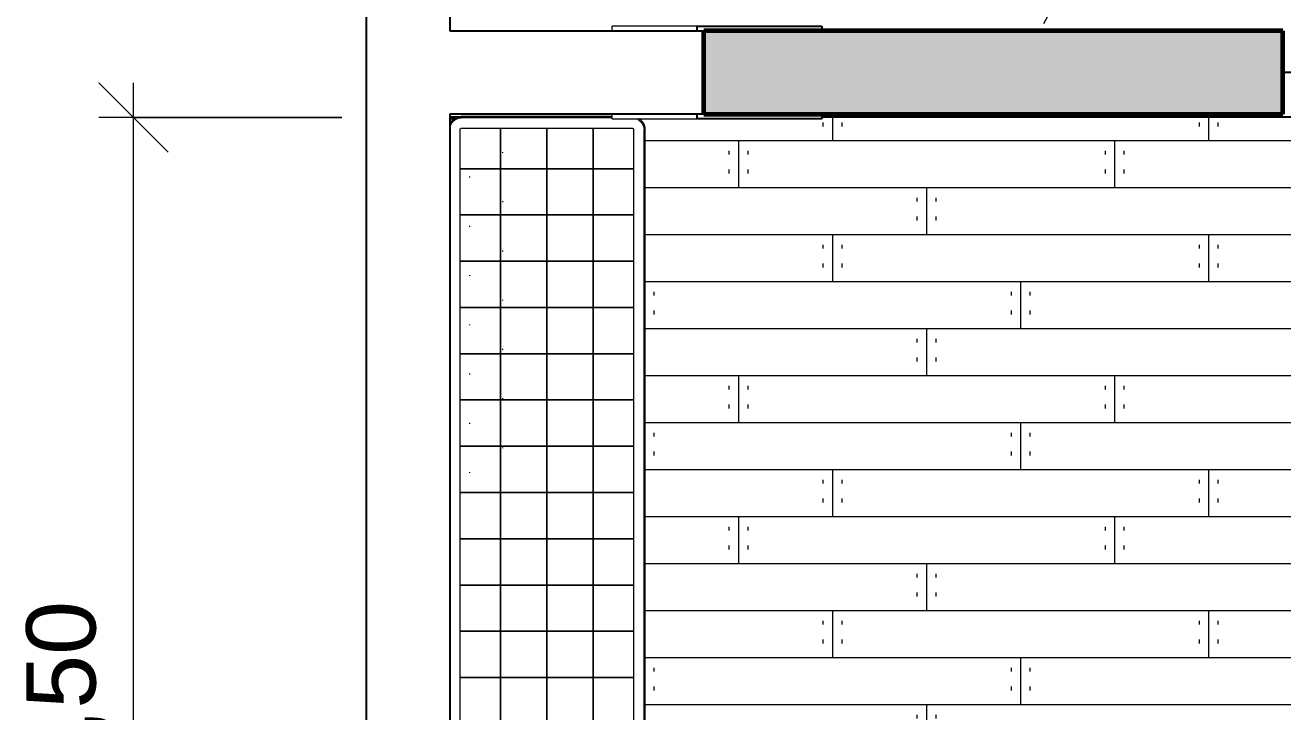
# Model space of a CAD drawing. Header units: millimetres. Extents: x -49742 to -28323, y -43447 to -3800.
# Drawn here: x -34625 to -31907, y -6772 to -5287 of the extents above; entities that cross this region are included whole.
import ezdxf

# ---------------------------------------------------------------- set-up
doc = ezdxf.new("R2010")
doc.units = ezdxf.units.MM
for name, color, linetype, lineweight in [('A-ANNO-DIMS', 211, 'Continuous', 9), ('A-ANNO-DIMS-75', 211, 'Continuous', 9), ('A-DOOR', 31, 'Continuous', 9), ('A-FLOR', 192, 'Continuous', 25), ('A-FLOR-PATT', 8, 'Continuous', 25), ('A-GENM', 13, 'Continuous', 9), ('A-WALL', 113, 'Continuous', 25), ('A-WALL-PATT', 111, 'Continuous', 25), ('I-FURN', 30, 'Continuous', 9)]:
    doc.layers.add(name, color=color, linetype=linetype, lineweight=lineweight)
doc.styles.add('@Arial Unicode MS', font='ARIALUNI.ttf', dxfattribs={"height": 150})
doc.dimstyles.new('CRT_-__Metros_-_Linha_de_chamada_3_5_mm_1', dxfattribs={"dimscale": 304.8, "dimtxt": 150.876728, "dimasz": 0.492126, "dimexe": 0.246063, "dimexo": 0.0625, "dimgap": 0.123031, "dimtad": 1, "dimlfac": 0.001, "dimrnd": 0.01, "dimzin": 0, "dimdsep": 46, "dimtxsty": '@Arial Unicode MS', "dimblk1": 'OBLIQUE', "dimblk2": 'OBLIQUE', "dimsah": 1, "dimcen": 0.09, "dimdle": 0.246063, "dimazin": 0, "dimtfac": 1, "dimtdec": 4, "dimtix": 1, "dimtmove": 0, "dimatfit": 3, "dimfxl": 1.476378, "dimfxlon": 1, "dimtvp": 1, "dimtolj": 1, "dimtzin": 0, "dimarcsym": 2})

# ---------------------------------------------------------------- blocks, each defined once
blk = doc.blocks.new('Porta inclinada - Porta inclinada Larissa-3958697-PONTOS ELÉTRICOS MEZANINO')
at = {"layer": 'A-DOOR'}
for p, q in [((-1715.3, 100), (-1899, 100)), ((-1899, 90), (-1899, 100)), ((-1899, -100), (-1899, -90)), ((-1899, -100), (-1715.3, -100))]:
    blk.add_line(p, q, dxfattribs=at)
at = {"layer": 'A-DOOR', "lineweight": 25}
for p, q in [((-1715.3, 100), (-1446.1, 100)), ((-1715.3, 90), (-1715.3, 100)), ((-1446.1, 100), (-1446.1, 90)), ((-1715.3, -100), (-1715.3, -90)), ((-1446.1, -100), (-1715.3, -100)), ((-1446.1, -90), (-1446.1, -100))]:
    blk.add_line(p, q, dxfattribs=at)
blk = doc.blocks.new('Cortina em Tecido com Cortineiro - Sobreposto-4580227-PONTOS ELÉTRICOS MEZANINO')
at = {"layer": 'A-GENM', "color": 55}
for p, q in [((-7017.1, -5509.8), (-7017.1, -5511.6)), ((-6950.1, -5563.5), (-6950.1, -5561.7)), ((-7021.6, -5614.9), (-7021.6, -5616.7)), ((-6950.1, -5669.9), (-6950.1, -5668.1)), ((-7021.6, -5721.3), (-7021.6, -5723.1)), ((-6950.1, -5776.4), (-6950.1, -5774.5)), ((-7021.6, -5827.8), (-7021.6, -5829.6)), ((-6950.1, -5882.8), (-6950.1, -5881)), ((-7021.6, -5934.2), (-7021.6, -5936)), ((-6950.1, -5989.2), (-6950.1, -5987.4)), ((-7021.6, -6040.6), (-7021.6, -6042.4)), ((-6950.1, -6095.7), (-6950.1, -6093.8)), ((-7021.6, -6147.1), (-7021.6, -6148.9)), ((-6950.1, -6202.1), (-6950.1, -6200.3)), ((-7021.6, -6253.5), (-7021.6, -6255.3)), ((-6954.3, -6307.3), (-6954.3, -6305.5))]:
    blk.add_line(p, q, dxfattribs=at)
blk = doc.blocks.new('banco mezanino - banco mezanino-4591392-PONTOS ELÉTRICOS MEZANINO')
at = {"layer": 'I-FURN', "color": 254}
for p, q in [((1010, 0), (1010, -15.4)), ((1010, 0), (1010, -15.4)), ((1010, -15.4), (1010, 0))]:
    blk.add_line(p, q, dxfattribs=at)
blk = doc.blocks.new('Blks_Mob_Almofada Futon - Azul 270cm-3815686-PONTOS ELÉTRICOS MEZANINO')
at = {"layer": 'A-GENM', "color": 254}
for p, q in [((-555.7, 187.5), (984.2, 187.5)), ((987.5, 184.2), (987.5, -184.2)), ((1010, -141), (1010, 184.2)), ((1012.5, -141), (1012.5, 184.2)), ((1012.5, -141), (1012.5, 184.2)), ((-300, 100), (-200, 100)), ((-200, 100), (-300, 100)), ((-200, 100), (-100, 100)), ((-100, 100), (-200, 100)), ((-100, 100), (0, 100)), ((0, 100), (-100, 100)), ((0, 100), (100, 100)), ((100, 100), (0, 100)), ((100, 100), (200, 100)), ((200, 100), (100, 100)), ((200, 100), (300, 100)), ((300, 100), (200, 100)), ((300, 100), (400, 100)), ((400, 100), (300, 100)), ((400, 100), (500, 100)), ((500, 100), (400, 100)), ((500, 100), (600, 100)), ((600, 100), (500, 100)), ((600, 100), (700, 100)), ((700, 100), (600, 100)), ((700, 100), (800, 100)), ((800, 100), (700, 100)), ((800, 100), (900, 100)), ((900, 100), (800, 100)), ((900, 100), (988, 100)), ((988, 100), (900, 100)), ((600, 0), (700, 0)), ((700, 0), (600, 0)), ((700, 0), (800, 0)), ((800, 0), (700, 0)), ((-300, 0), (-200, 0)), ((-200, 0), (-300, 0)), ((-200, 0), (-100, 0)), ((-100, 0), (-200, 0)), ((-100, 0), (0, 0)), ((0, 0), (-100, 0)), ((0, 0), (100, 0)), ((100, 0), (0, 0)), ((100, 0), (200, 0)), ((200, 0), (100, 0)), ((200, 0), (300, 0)), ((300, 0), (200, 0)), ((300, 0), (400, 0)), ((400, 0), (300, 0)), ((400, 0), (500, 0)), ((500, 0), (400, 0)), ((500, 0), (600, 0)), ((600, 0), (500, 0)), ((800, 0), (900, 0)), ((900, 0), (800, 0)), ((900, 0), (988, 0)), ((988, 0), (900, 0)), ((-200, -100), (-300, -100)), ((-300, -100), (-200, -100)), ((-100, -100), (-200, -100)), ((-200, -100), (-100, -100)), ((0, -100), (-100, -100)), ((-100, -100), (0, -100)), ((100, -100), (0, -100)), ((0, -100), (100, -100)), ((200, -100), (100, -100)), ((100, -100), (200, -100)), ((300, -100), (200, -100)), ((200, -100), (300, -100)), ((400, -100), (300, -100)), ((300, -100), (400, -100)), ((500, -100), (400, -100)), ((400, -100), (500, -100)), ((600, -100), (500, -100)), ((500, -100), (600, -100)), ((700, -100), (600, -100)), ((600, -100), (700, -100)), ((800, -100), (700, -100)), ((700, -100), (800, -100)), ((900, -100), (800, -100)), ((800, -100), (900, -100)), ((988, -100), (900, -100)), ((900, -100), (988, -100)), ((984.2, -187.5), (-984.2, -187.5)), ((-984.2, -210), (984.2, -210)), ((-984.2, -212.5), (984.2, -212.5)), ((-984.2, -212.5), (984.2, -212.5))]:
    blk.add_line(p, q, dxfattribs=at)
at = {"layer": 'A-GENM', "color": 254, "flags": 128}
for points in [[(984.2, 210), (990.6, 209.2), (996.6, 206.8), (1001.9, 203), (1006, 198), (1008.7, 192.2), (1009.7, 188.2), (1010, 184.2)], [(1012.5, 184.2), (1012.5, 185.3), (1012.4, 186.5), (1012.3, 187.6), (1012.1, 188.7), (1011.9, 189.8), (1011.7, 190.9), (1011.4, 192), (1011.1, 193.1), (1010.7, 194.2), (1010.3, 195.2), (1009.8, 196.3), (1009.3, 197.3), (1008.8, 198.3), (1008.2, 199.2), (1007.6, 200.2), (1006.9, 201.1), (1006.2, 202), (1005.5, 202.9), (1004.7, 203.7), (1003.9, 204.5), (1003.1, 205.3), (1002.2, 206), (1001.3, 206.7), (1000.4, 207.4), (999.5, 208), (998.5, 208.6), (997.5, 209.2), (996.5, 209.7)], [(1012.5, 184.2), (1012.5, 185.3), (1012.4, 186.5), (1012.3, 187.6), (1012.1, 188.7), (1011.9, 189.8), (1011.7, 190.9), (1011.4, 192), (1011.1, 193.1), (1010.7, 194.2), (1010.3, 195.2), (1009.8, 196.3), (1009.3, 197.3), (1008.8, 198.3), (1008.2, 199.2), (1007.6, 200.2), (1006.9, 201.1), (1006.2, 202), (1005.5, 202.9), (1004.7, 203.7), (1003.9, 204.5), (1003.1, 205.3), (1002.2, 206), (1001.3, 206.7), (1000.4, 207.4), (999.5, 208), (998.5, 208.6), (997.5, 209.2), (996.5, 209.7)], [(984.2, 187.5), (984.3, 187.5), (984.5, 187.5), (984.6, 187.5), (984.7, 187.5), (984.9, 187.4), (985, 187.4), (985.1, 187.4), (985.2, 187.3), (985.4, 187.3), (985.5, 187.2), (985.6, 187.2), (985.7, 187.1), (985.8, 187.1), (986, 187), (986.1, 186.9), (986.2, 186.8), (986.3, 186.8), (986.4, 186.7), (986.5, 186.6), (986.6, 186.5), (986.7, 186.4), (986.7, 186.3), (986.8, 186.2), (986.9, 186.1), (987, 186), (987, 185.9), (987.1, 185.8), (987.2, 185.6), (987.2, 185.5), (987.3, 185.4), (987.3, 185.3), (987.4, 185.1), (987.4, 185), (987.4, 184.9), (987.5, 184.8), (987.5, 184.6), (987.5, 184.5), (987.5, 184.4), (987.5, 184.2), (987.5, 184.2)], [(987.5, -184.2), (987.5, -184.3), (987.5, -184.5), (987.5, -184.6), (987.5, -184.7), (987.4, -184.9), (987.4, -185), (987.4, -185.1), (987.3, -185.2), (987.3, -185.4), (987.2, -185.5), (987.2, -185.6), (987.1, -185.7), (987.1, -185.8), (987, -186), (986.9, -186.1), (986.8, -186.2), (986.8, -186.3), (986.7, -186.4), (986.6, -186.5), (986.5, -186.6), (986.4, -186.7), (986.3, -186.7), (986.2, -186.8), (986.1, -186.9), (986, -187), (985.9, -187), (985.8, -187.1), (985.6, -187.2), (985.5, -187.2), (985.4, -187.3), (985.3, -187.3), (985.1, -187.4), (985, -187.4), (984.9, -187.4), (984.8, -187.5), (984.6, -187.5), (984.5, -187.5), (984.4, -187.5), (984.2, -187.5), (984.2, -187.5)], [(1008, -193.6), (1006.8, -196.6), (1003, -201.9), (998, -206), (992.2, -208.7), (988.2, -209.7), (984.2, -210)], [(984.2, -212.5), (985.3, -212.5), (986.5, -212.4), (987.6, -212.3), (988.7, -212.1), (989.8, -211.9), (990.9, -211.7), (992, -211.4), (993.1, -211.1), (994.2, -210.7), (995.2, -210.3), (996.3, -209.8), (997.3, -209.3), (998.3, -208.8), (999.2, -208.2), (1000.2, -207.6), (1001.1, -206.9), (1002, -206.2), (1002.9, -205.5), (1003.7, -204.7), (1004.5, -203.9), (1005.3, -203.1), (1006, -202.2), (1006.7, -201.3), (1007.4, -200.4), (1008, -199.5)], [(984.2, -212.5), (985.3, -212.5), (986.5, -212.4), (987.6, -212.3), (988.7, -212.1), (989.8, -211.9), (990.9, -211.7), (992, -211.4), (993.1, -211.1), (994.2, -210.7), (995.2, -210.3), (996.3, -209.8), (997.3, -209.3), (998.3, -208.8), (999.2, -208.2), (1000.2, -207.6), (1001.1, -206.9), (1002, -206.2), (1002.9, -205.5), (1003.7, -204.7), (1004.5, -203.9), (1005.3, -203.1), (1006, -202.2), (1006.7, -201.3), (1007.4, -200.4), (1008, -199.5)]]:
    blk.add_lwpolyline(points, dxfattribs=at)
at = {"layer": 'A-GENM', "color": 254}
for points, knots in [([(-200, 187.9), (-200, 185.4), (-200, 176.3), (-200, 156.8), (-200, 134.7), (-200, 114.6), (-200, 104.9), (-200, 100)], [0.124041, 0.124041, 0.124041, 0.124041, 0.2, 0.4, 0.7, 0.85, 1, 1, 1, 1]), ([(-200, 100), (-200, 106.5), (-200, 119.6), (-200, 143.2), (-200, 165.3), (-200, 181.2), (-200, 187), (-200, 187.9)], [0, 0, 0, 0, 0.2, 0.4, 0.7, 0.85, 0.875959, 0.875959, 0.875959, 0.875959]), ([(-100, 187.9), (-100, 185.4), (-100, 176.3), (-100, 156.8), (-100, 134.7), (-100, 114.6), (-100, 104.9), (-100, 100)], [0.124041, 0.124041, 0.124041, 0.124041, 0.2, 0.4, 0.7, 0.85, 1, 1, 1, 1]), ([(-100, 100), (-100, 106.5), (-100, 119.6), (-100, 143.2), (-100, 165.3), (-100, 181.2), (-100, 187), (-100, 187.9)], [0, 0, 0, 0, 0.2, 0.4, 0.7, 0.85, 0.875959, 0.875959, 0.875959, 0.875959]), ([(0, 187.9), (0, 185.4), (0, 176.3), (0, 156.8), (0, 134.7), (0, 114.6), (0, 104.9), (0, 100)], [0.124041, 0.124041, 0.124041, 0.124041, 0.2, 0.4, 0.7, 0.85, 1, 1, 1, 1]), ([(0, 100), (0, 106.5), (0, 119.6), (0, 143.2), (0, 165.3), (0, 181.2), (0, 187), (0, 187.9)], [0, 0, 0, 0, 0.2, 0.4, 0.7, 0.85, 0.875959, 0.875959, 0.875959, 0.875959]), ([(100, 187.9), (100, 185.4), (100, 176.3), (100, 156.8), (100, 134.7), (100, 114.6), (100, 104.9), (100, 100)], [0.124041, 0.124041, 0.124041, 0.124041, 0.2, 0.4, 0.7, 0.85, 1, 1, 1, 1]), ([(100, 100), (100, 106.5), (100, 119.6), (100, 143.2), (100, 165.3), (100, 181.2), (100, 187), (100, 187.9)], [0, 0, 0, 0, 0.2, 0.4, 0.7, 0.85, 0.875959, 0.875959, 0.875959, 0.875959]), ([(200, 187.9), (200, 185.4), (200, 176.3), (200, 156.8), (200, 134.7), (200, 114.6), (200, 104.9), (200, 100)], [0.124041, 0.124041, 0.124041, 0.124041, 0.2, 0.4, 0.7, 0.85, 1, 1, 1, 1]), ([(200, 100), (200, 106.5), (200, 119.6), (200, 143.2), (200, 165.3), (200, 181.2), (200, 187), (200, 187.9)], [0, 0, 0, 0, 0.2, 0.4, 0.7, 0.85, 0.875959, 0.875959, 0.875959, 0.875959]), ([(300, 187.9), (300, 185.4), (300, 176.3), (300, 156.8), (300, 134.7), (300, 114.6), (300, 104.9), (300, 100)], [0.124041, 0.124041, 0.124041, 0.124041, 0.2, 0.4, 0.7, 0.85, 1, 1, 1, 1]), ([(300, 100), (300, 106.5), (300, 119.6), (300, 143.2), (300, 165.3), (300, 181.2), (300, 187), (300, 187.9)], [0, 0, 0, 0, 0.2, 0.4, 0.7, 0.85, 0.875959, 0.875959, 0.875959, 0.875959]), ([(400, 187.9), (400, 185.4), (400, 176.3), (400, 156.8), (400, 134.7), (400, 114.6), (400, 104.9), (400, 100)], [0.124041, 0.124041, 0.124041, 0.124041, 0.2, 0.4, 0.7, 0.85, 1, 1, 1, 1]), ([(400, 100), (400, 106.5), (400, 119.6), (400, 143.2), (400, 165.3), (400, 181.2), (400, 187), (400, 187.9)], [0, 0, 0, 0, 0.2, 0.4, 0.7, 0.85, 0.875959, 0.875959, 0.875959, 0.875959]), ([(500, 187.9), (500, 185.4), (500, 176.3), (500, 156.8), (500, 134.7), (500, 114.6), (500, 104.9), (500, 100)], [0.124041, 0.124041, 0.124041, 0.124041, 0.2, 0.4, 0.7, 0.85, 1, 1, 1, 1]), ([(500, 100), (500, 106.5), (500, 119.6), (500, 143.2), (500, 165.3), (500, 181.2), (500, 187), (500, 187.9)], [0, 0, 0, 0, 0.2, 0.4, 0.7, 0.85, 0.875959, 0.875959, 0.875959, 0.875959]), ([(600, 187.9), (600, 185.4), (600, 176.3), (600, 156.8), (600, 134.7), (600, 114.6), (600, 104.9), (600, 100)], [0.124041, 0.124041, 0.124041, 0.124041, 0.2, 0.4, 0.7, 0.85, 1, 1, 1, 1]), ([(600, 100), (600, 106.5), (600, 119.6), (600, 143.2), (600, 165.3), (600, 181.2), (600, 187), (600, 187.9)], [0, 0, 0, 0, 0.2, 0.4, 0.7, 0.85, 0.875959, 0.875959, 0.875959, 0.875959]), ([(700, 188), (700, 185.5), (700, 176.3), (700, 156.8), (700, 134.7), (700, 114.6), (700, 104.9), (700, 100)], [0.1224302, 0.1224302, 0.1224302, 0.1224302, 0.2, 0.4, 0.7, 0.85, 1, 1, 1, 1]), ([(700, 100), (700, 106.5), (700, 119.6), (700, 143.2), (700, 165.3), (700, 181.3), (700, 187.1), (700, 188)], [0, 0, 0, 0, 0.2, 0.4, 0.7, 0.85, 0.8775698, 0.8775698, 0.8775698, 0.8775698]), ([(800, 188), (800, 185.4), (800, 176.3), (800, 156.8), (800, 134.7), (800, 114.6), (800, 104.9), (800, 100)], [0.122997, 0.122997, 0.122997, 0.122997, 0.2, 0.4, 0.7, 0.85, 1, 1, 1, 1]), ([(800, 100), (800, 106.5), (800, 119.6), (800, 143.2), (800, 165.3), (800, 181.3), (800, 187.1), (800, 188)], [0, 0, 0, 0, 0.2, 0.4, 0.7, 0.85, 0.877003, 0.877003, 0.877003, 0.877003]), ([(900, 187.9), (900, 185.4), (900, 176.3), (900, 156.8), (900, 134.7), (900, 114.6), (900, 104.9), (900, 100)], [0.1235638, 0.1235638, 0.1235638, 0.1235638, 0.2, 0.4, 0.7, 0.85, 1, 1, 1, 1]), ([(900, 100), (900, 106.5), (900, 119.6), (900, 143.2), (900, 165.3), (900, 181.2), (900, 187), (900, 187.9)], [0, 0, 0, 0, 0.2, 0.4, 0.7, 0.85, 0.8764362, 0.8764362, 0.8764362, 0.8764362]), ([(-200, 100), (-200, 93.5), (-200, 80.4), (-200, 56.8), (-200, 34.7), (-200, 14.6), (-200, 4.9), (-200, 0)], [0, 0, 0, 0, 0.2, 0.4, 0.7, 0.85, 1, 1, 1, 1]), ([(-200, 0), (-200, 6.5), (-200, 19.6), (-200, 43.2), (-200, 65.3), (-200, 85.4), (-200, 95.1), (-200, 100)], [0, 0, 0, 0, 0.2, 0.4, 0.7, 0.85, 1, 1, 1, 1]), ([(-100, 100), (-100, 93.5), (-100, 80.4), (-100, 56.8), (-100, 34.7), (-100, 14.6), (-100, 4.9), (-100, 0)], [0, 0, 0, 0, 0.2, 0.4, 0.7, 0.85, 1, 1, 1, 1]), ([(-100, 0), (-100, 6.5), (-100, 19.6), (-100, 43.2), (-100, 65.3), (-100, 85.4), (-100, 95.1), (-100, 100)], [0, 0, 0, 0, 0.2, 0.4, 0.7, 0.85, 1, 1, 1, 1]), ([(0, 100), (0, 93.5), (0, 80.4), (0, 56.8), (0, 34.7), (0, 14.6), (0, 4.9), (0, 0)], [0, 0, 0, 0, 0.2, 0.4, 0.7, 0.85, 1, 1, 1, 1]), ([(0, 0), (0, 6.5), (0, 19.6), (0, 43.2), (0, 65.3), (0, 85.4), (0, 95.1), (0, 100)], [0, 0, 0, 0, 0.2, 0.4, 0.7, 0.85, 1, 1, 1, 1]), ([(100, 100), (100, 93.5), (100, 80.4), (100, 56.8), (100, 34.7), (100, 14.6), (100, 4.9), (100, 0)], [0, 0, 0, 0, 0.2, 0.4, 0.7, 0.85, 1, 1, 1, 1]), ([(100, 0), (100, 6.5), (100, 19.6), (100, 43.2), (100, 65.3), (100, 85.4), (100, 95.1), (100, 100)], [0, 0, 0, 0, 0.2, 0.4, 0.7, 0.85, 1, 1, 1, 1]), ([(200, 100), (200, 93.5), (200, 80.4), (200, 56.8), (200, 34.7), (200, 14.6), (200, 4.9), (200, 0)], [0, 0, 0, 0, 0.2, 0.4, 0.7, 0.85, 1, 1, 1, 1]), ([(200, 0), (200, 6.5), (200, 19.6), (200, 43.2), (200, 65.3), (200, 85.4), (200, 95.1), (200, 100)], [0, 0, 0, 0, 0.2, 0.4, 0.7, 0.85, 1, 1, 1, 1]), ([(300, 100), (300, 93.5), (300, 80.4), (300, 56.8), (300, 34.7), (300, 14.6), (300, 4.9), (300, 0)], [0, 0, 0, 0, 0.2, 0.4, 0.7, 0.85, 1, 1, 1, 1]), ([(300, 0), (300, 6.5), (300, 19.6), (300, 43.2), (300, 65.3), (300, 85.4), (300, 95.1), (300, 100)], [0, 0, 0, 0, 0.2, 0.4, 0.7, 0.85, 1, 1, 1, 1]), ([(400, 100), (400, 93.5), (400, 80.4), (400, 56.8), (400, 34.7), (400, 14.6), (400, 4.9), (400, 0)], [0, 0, 0, 0, 0.2, 0.4, 0.7, 0.85, 1, 1, 1, 1]), ([(400, 0), (400, 6.5), (400, 19.6), (400, 43.2), (400, 65.3), (400, 85.4), (400, 95.1), (400, 100)], [0, 0, 0, 0, 0.2, 0.4, 0.7, 0.85, 1, 1, 1, 1]), ([(500, 100), (500, 93.5), (500, 80.4), (500, 56.8), (500, 34.7), (500, 14.6), (500, 4.9), (500, 0)], [0, 0, 0, 0, 0.2, 0.4, 0.7, 0.85, 1, 1, 1, 1]), ([(500, 0), (500, 6.5), (500, 19.6), (500, 43.2), (500, 65.3), (500, 85.4), (500, 95.1), (500, 100)], [0, 0, 0, 0, 0.2, 0.4, 0.7, 0.85, 1, 1, 1, 1]), ([(600, 100), (600, 93.5), (600, 80.4), (600, 56.8), (600, 34.7), (600, 14.6), (600, 4.9), (600, 0)], [0, 0, 0, 0, 0.2, 0.4, 0.7, 0.85, 1, 1, 1, 1]), ([(600, 0), (600, 6.5), (600, 19.6), (600, 43.2), (600, 65.3), (600, 85.4), (600, 95.1), (600, 100)], [0, 0, 0, 0, 0.2, 0.4, 0.7, 0.85, 1, 1, 1, 1]), ([(700, 100), (700, 93.5), (700, 80.4), (700, 56.8), (700, 34.7), (700, 14.6), (700, 4.9), (700, 0)], [0, 0, 0, 0, 0.2, 0.4, 0.7, 0.85, 1, 1, 1, 1]), ([(700, 0), (700, 6.5), (700, 19.6), (700, 43.2), (700, 65.3), (700, 85.4), (700, 95.1), (700, 100)], [0, 0, 0, 0, 0.2, 0.4, 0.7, 0.85, 1, 1, 1, 1]), ([(800, 100), (800, 93.5), (800, 80.4), (800, 56.8), (800, 34.7), (800, 14.6), (800, 4.9), (800, 0)], [0, 0, 0, 0, 0.2, 0.4, 0.7, 0.85, 1, 1, 1, 1]), ([(800, 0), (800, 6.5), (800, 19.6), (800, 43.2), (800, 65.3), (800, 85.4), (800, 95.1), (800, 100)], [0, 0, 0, 0, 0.2, 0.4, 0.7, 0.85, 1, 1, 1, 1]), ([(900, 100), (900, 93.5), (900, 80.4), (900, 56.8), (900, 34.7), (900, 14.6), (900, 4.9), (900, 0)], [0, 0, 0, 0, 0.2, 0.4, 0.7, 0.85, 1, 1, 1, 1]), ([(900, 0), (900, 6.5), (900, 19.6), (900, 43.2), (900, 65.3), (900, 85.4), (900, 95.1), (900, 100)], [0, 0, 0, 0, 0.2, 0.4, 0.7, 0.85, 1, 1, 1, 1]), ([(600, -100), (600, -93.5), (600, -80.4), (600, -56.8), (600, -34.7), (600, -14.6), (600, -4.9), (600, 0)], [0, 0, 0, 0, 0.2, 0.4, 0.7, 0.85, 1, 1, 1, 1]), ([(700, 0), (700, -6.5), (700, -19.6), (700, -43.2), (700, -65.3), (700, -85.4), (700, -95.1), (700, -100)], [0, 0, 0, 0, 0.2, 0.4, 0.7, 0.85, 1, 1, 1, 1]), ([(700, -100), (700, -93.5), (700, -80.4), (700, -56.8), (700, -34.7), (700, -14.6), (700, -4.9), (700, 0)], [0, 0, 0, 0, 0.2, 0.4, 0.7, 0.85, 1, 1, 1, 1]), ([(800, 0), (800, -6.5), (800, -19.6), (800, -43.2), (800, -65.3), (800, -85.4), (800, -95.1), (800, -100)], [0, 0, 0, 0, 0.2, 0.4, 0.7, 0.85, 1, 1, 1, 1]), ([(-200, 0), (-200, -6.5), (-200, -19.6), (-200, -43.2), (-200, -65.3), (-200, -85.4), (-200, -95.1), (-200, -100)], [0, 0, 0, 0, 0.2, 0.4, 0.7, 0.85, 1, 1, 1, 1]), ([(-200, -100), (-200, -93.5), (-200, -80.4), (-200, -56.8), (-200, -34.7), (-200, -14.6), (-200, -4.9), (-200, 0)], [0, 0, 0, 0, 0.2, 0.4, 0.7, 0.85, 1, 1, 1, 1]), ([(-100, 0), (-100, -6.5), (-100, -19.6), (-100, -43.2), (-100, -65.3), (-100, -85.4), (-100, -95.1), (-100, -100)], [0, 0, 0, 0, 0.2, 0.4, 0.7, 0.85, 1, 1, 1, 1]), ([(-100, -100), (-100, -93.5), (-100, -80.4), (-100, -56.8), (-100, -34.7), (-100, -14.6), (-100, -4.9), (-100, 0)], [0, 0, 0, 0, 0.2, 0.4, 0.7, 0.85, 1, 1, 1, 1]), ([(0, 0), (0, -6.5), (0, -19.6), (0, -43.2), (0, -65.3), (0, -85.4), (0, -95.1), (0, -100)], [0, 0, 0, 0, 0.2, 0.4, 0.7, 0.85, 1, 1, 1, 1]), ([(0, -100), (0, -93.5), (0, -80.4), (0, -56.8), (0, -34.7), (0, -14.6), (0, -4.9), (0, 0)], [0, 0, 0, 0, 0.2, 0.4, 0.7, 0.85, 1, 1, 1, 1]), ([(100, 0), (100, -6.5), (100, -19.6), (100, -43.2), (100, -65.3), (100, -85.4), (100, -95.1), (100, -100)], [0, 0, 0, 0, 0.2, 0.4, 0.7, 0.85, 1, 1, 1, 1]), ([(100, -100), (100, -93.5), (100, -80.4), (100, -56.8), (100, -34.7), (100, -14.6), (100, -4.9), (100, 0)], [0, 0, 0, 0, 0.2, 0.4, 0.7, 0.85, 1, 1, 1, 1]), ([(200, 0), (200, -6.5), (200, -19.6), (200, -43.2), (200, -65.3), (200, -85.4), (200, -95.1), (200, -100)], [0, 0, 0, 0, 0.2, 0.4, 0.7, 0.85, 1, 1, 1, 1]), ([(200, -100), (200, -93.5), (200, -80.4), (200, -56.8), (200, -34.7), (200, -14.6), (200, -4.9), (200, 0)], [0, 0, 0, 0, 0.2, 0.4, 0.7, 0.85, 1, 1, 1, 1]), ([(300, 0), (300, -6.5), (300, -19.6), (300, -43.2), (300, -65.3), (300, -85.4), (300, -95.1), (300, -100)], [0, 0, 0, 0, 0.2, 0.4, 0.7, 0.85, 1, 1, 1, 1]), ([(300, -100), (300, -93.5), (300, -80.4), (300, -56.8), (300, -34.7), (300, -14.6), (300, -4.9), (300, 0)], [0, 0, 0, 0, 0.2, 0.4, 0.7, 0.85, 1, 1, 1, 1]), ([(400, 0), (400, -6.5), (400, -19.6), (400, -43.2), (400, -65.3), (400, -85.4), (400, -95.1), (400, -100)], [0, 0, 0, 0, 0.2, 0.4, 0.7, 0.85, 1, 1, 1, 1]), ([(400, -100), (400, -93.5), (400, -80.4), (400, -56.8), (400, -34.7), (400, -14.6), (400, -4.9), (400, 0)], [0, 0, 0, 0, 0.2, 0.4, 0.7, 0.85, 1, 1, 1, 1]), ([(500, 0), (500, -6.5), (500, -19.6), (500, -43.2), (500, -65.3), (500, -85.4), (500, -95.1), (500, -100)], [0, 0, 0, 0, 0.2, 0.4, 0.7, 0.85, 1, 1, 1, 1]), ([(500, -100), (500, -93.5), (500, -80.4), (500, -56.8), (500, -34.7), (500, -14.6), (500, -4.9), (500, 0)], [0, 0, 0, 0, 0.2, 0.4, 0.7, 0.85, 1, 1, 1, 1]), ([(600, 0), (600, -6.5), (600, -19.6), (600, -43.2), (600, -65.3), (600, -85.4), (600, -95.1), (600, -100)], [0, 0, 0, 0, 0.2, 0.4, 0.7, 0.85, 1, 1, 1, 1]), ([(800, -100), (800, -93.5), (800, -80.4), (800, -56.8), (800, -34.7), (800, -14.6), (800, -4.9), (800, 0)], [0, 0, 0, 0, 0.2, 0.4, 0.7, 0.85, 1, 1, 1, 1]), ([(900, 0), (900, -6.5), (900, -19.6), (900, -43.2), (900, -65.3), (900, -85.4), (900, -95.1), (900, -100)], [0, 0, 0, 0, 0.2, 0.4, 0.7, 0.85, 1, 1, 1, 1]), ([(900, -100), (900, -93.5), (900, -80.4), (900, -56.8), (900, -34.7), (900, -14.6), (900, -4.9), (900, 0)], [0, 0, 0, 0, 0.2, 0.4, 0.7, 0.85, 1, 1, 1, 1]), ([(-200, -100), (-200, -106.5), (-200, -119.6), (-200, -143.2), (-200, -165.3), (-200, -181.2), (-200, -187), (-200, -187.9)], [0, 0, 0, 0, 0.2, 0.4, 0.7, 0.85, 0.8760371, 0.8760371, 0.8760371, 0.8760371]), ([(-200, -187.9), (-200, -185.4), (-200, -176.2), (-200, -156.8), (-200, -134.7), (-200, -114.6), (-200, -104.9), (-200, -100)], [0.1239629, 0.1239629, 0.1239629, 0.1239629, 0.2, 0.4, 0.7, 0.85, 1, 1, 1, 1]), ([(-100, -100), (-100, -106.5), (-100, -119.6), (-100, -143.2), (-100, -165.3), (-100, -181.2), (-100, -187), (-100, -187.9)], [0, 0, 0, 0, 0.2, 0.4, 0.7, 0.85, 0.8760371, 0.8760371, 0.8760371, 0.8760371]), ([(-100, -187.9), (-100, -185.4), (-100, -176.2), (-100, -156.8), (-100, -134.7), (-100, -114.6), (-100, -104.9), (-100, -100)], [0.1239629, 0.1239629, 0.1239629, 0.1239629, 0.2, 0.4, 0.7, 0.85, 1, 1, 1, 1]), ([(0, -100), (0, -106.5), (0, -119.6), (0, -143.2), (0, -165.3), (0, -181.2), (0, -187), (0, -187.9)], [0, 0, 0, 0, 0.2, 0.4, 0.7, 0.85, 0.8760371, 0.8760371, 0.8760371, 0.8760371]), ([(0, -187.9), (0, -185.4), (0, -176.2), (0, -156.8), (0, -134.7), (0, -114.6), (0, -104.9), (0, -100)], [0.1239629, 0.1239629, 0.1239629, 0.1239629, 0.2, 0.4, 0.7, 0.85, 1, 1, 1, 1]), ([(100, -100), (100, -106.5), (100, -119.6), (100, -143.2), (100, -165.3), (100, -181.2), (100, -187), (100, -187.9)], [0, 0, 0, 0, 0.2, 0.4, 0.7, 0.85, 0.8760371, 0.8760371, 0.8760371, 0.8760371]), ([(100, -187.9), (100, -185.4), (100, -176.2), (100, -156.8), (100, -134.7), (100, -114.6), (100, -104.9), (100, -100)], [0.1239629, 0.1239629, 0.1239629, 0.1239629, 0.2, 0.4, 0.7, 0.85, 1, 1, 1, 1]), ([(200, -100), (200, -106.5), (200, -119.6), (200, -143.2), (200, -165.3), (200, -181.2), (200, -187), (200, -187.9)], [0, 0, 0, 0, 0.2, 0.4, 0.7, 0.85, 0.8760371, 0.8760371, 0.8760371, 0.8760371]), ([(200, -187.9), (200, -185.4), (200, -176.2), (200, -156.8), (200, -134.7), (200, -114.6), (200, -104.9), (200, -100)], [0.1239629, 0.1239629, 0.1239629, 0.1239629, 0.2, 0.4, 0.7, 0.85, 1, 1, 1, 1]), ([(300, -100), (300, -106.5), (300, -119.6), (300, -143.2), (300, -165.3), (300, -181.2), (300, -187), (300, -187.9)], [0, 0, 0, 0, 0.2, 0.4, 0.7, 0.85, 0.8760371, 0.8760371, 0.8760371, 0.8760371]), ([(300, -187.9), (300, -185.4), (300, -176.2), (300, -156.8), (300, -134.7), (300, -114.6), (300, -104.9), (300, -100)], [0.1239629, 0.1239629, 0.1239629, 0.1239629, 0.2, 0.4, 0.7, 0.85, 1, 1, 1, 1]), ([(400, -100), (400, -106.5), (400, -119.6), (400, -143.2), (400, -165.3), (400, -181.2), (400, -187), (400, -187.9)], [0, 0, 0, 0, 0.2, 0.4, 0.7, 0.85, 0.8760371, 0.8760371, 0.8760371, 0.8760371]), ([(400, -187.9), (400, -185.4), (400, -176.2), (400, -156.8), (400, -134.7), (400, -114.6), (400, -104.9), (400, -100)], [0.1239629, 0.1239629, 0.1239629, 0.1239629, 0.2, 0.4, 0.7, 0.85, 1, 1, 1, 1]), ([(500, -100), (500, -106.5), (500, -119.6), (500, -143.2), (500, -165.3), (500, -181.2), (500, -187), (500, -187.9)], [0, 0, 0, 0, 0.2, 0.4, 0.7, 0.85, 0.8760371, 0.8760371, 0.8760371, 0.8760371]), ([(500, -187.9), (500, -185.4), (500, -176.2), (500, -156.8), (500, -134.7), (500, -114.6), (500, -104.9), (500, -100)], [0.1239629, 0.1239629, 0.1239629, 0.1239629, 0.2, 0.4, 0.7, 0.85, 1, 1, 1, 1]), ([(600, -100), (600, -106.5), (600, -119.6), (600, -143.2), (600, -165.3), (600, -181.2), (600, -187), (600, -187.9)], [0, 0, 0, 0, 0.2, 0.4, 0.7, 0.85, 0.8760371, 0.8760371, 0.8760371, 0.8760371]), ([(600, -187.9), (600, -185.4), (600, -176.2), (600, -156.8), (600, -134.7), (600, -114.6), (600, -104.9), (600, -100)], [0.1239629, 0.1239629, 0.1239629, 0.1239629, 0.2, 0.4, 0.7, 0.85, 1, 1, 1, 1]), ([(700, -100), (700, -106.5), (700, -119.6), (700, -143.2), (700, -165.3), (700, -181.2), (700, -187), (700, -187.9)], [0, 0, 0, 0, 0.2, 0.4, 0.7, 0.85, 0.8760371, 0.8760371, 0.8760371, 0.8760371]), ([(700, -187.9), (700, -185.4), (700, -176.2), (700, -156.8), (700, -134.7), (700, -114.6), (700, -104.9), (700, -100)], [0.1239629, 0.1239629, 0.1239629, 0.1239629, 0.2, 0.4, 0.7, 0.85, 1, 1, 1, 1]), ([(800, -100), (800, -106.5), (800, -119.6), (800, -143.2), (800, -165.3), (800, -181.2), (800, -187), (800, -187.9)], [0, 0, 0, 0, 0.2, 0.4, 0.7, 0.85, 0.8760371, 0.8760371, 0.8760371, 0.8760371]), ([(800, -187.9), (800, -185.4), (800, -176.2), (800, -156.8), (800, -134.7), (800, -114.6), (800, -104.9), (800, -100)], [0.1239629, 0.1239629, 0.1239629, 0.1239629, 0.2, 0.4, 0.7, 0.85, 1, 1, 1, 1]), ([(900, -100), (900, -106.5), (900, -119.6), (900, -143.2), (900, -165.3), (900, -181.2), (900, -187), (900, -187.9)], [0, 0, 0, 0, 0.2, 0.4, 0.7, 0.85, 0.8760371, 0.8760371, 0.8760371, 0.8760371]), ([(900, -187.9), (900, -185.4), (900, -176.2), (900, -156.8), (900, -134.7), (900, -114.6), (900, -104.9), (900, -100)], [0.1239629, 0.1239629, 0.1239629, 0.1239629, 0.2, 0.4, 0.7, 0.85, 1, 1, 1, 1])]:
    blk.add_open_spline(points, degree=3, knots=knots, dxfattribs=at)
blk = doc.blocks.new('DIMBLOCK25-PONTOS ELÉTRICOS MEZANINO')
at = {"layer": 'A-ANNO-DIMS-75', "lineweight": 18, "transparency": 16777216}
for p, q in [((-34390.8, -5487), (-34465.8, -5412)), ((-34390.8, -5487), (-34315.8, -5562)), ((-34390.8, -7987), (-34465.8, -7912)), ((-34390.8, -7987), (-34315.8, -8062))]:
    blk.add_line(p, q, dxfattribs=at)
at = {"layer": 'A-ANNO-DIMS-75', "transparency": 16777216}
for p, q in [((-34390.8, -8062), (-34390.8, -5412)), ((-33940.8, -5487), (-34465.8, -5487)), ((-34390.8, -5487), (-33940.8, -5487)), ((-33940.8, -7987), (-34465.8, -7987)), ((-34390.8, -7987), (-33940.8, -7987))]:
    blk.add_line(p, q, dxfattribs=at)
at = {"layer": 'A-ANNO-DIMS-75', "color": 0, "transparency": 16777216, "insert": (-34623, -6939.9), "char_height": 150, "width": 487.012, "attachment_point": 1, "rotation": 90, "line_spacing_factor": 1.117605, "style": '@Arial Unicode MS'}
blk.add_mtext('2,50', dxfattribs=at)
blk = doc.blocks.new('_Oblique')
at = {"color": 0, "linetype": 'ByBlock', "lineweight": -2}
blk.add_line((-0.5, -0.5), (0.5, 0.5), dxfattribs=at)

msp = doc.modelspace()

# ---------------------------------------------------------------- hatches: boundary and pattern name
at = {"layer": 'A-FLOR-PATT', "lineweight": 9}
h = msp.add_hatch(dxfattribs=at)
h.set_pattern_fill('FP_1', color=9, style=0, pattern_type=2)
h.set_pattern_definition([(0, (-26642.98, 0), (609.6, 152.4), [25.146, -432.054, 25.146, -432.054, -2438.4]), (0, (-26642.98, 0), (609.6, 152.4), [-914.4, 25.146, -889.254, 25.146, -432.054, -1066.8]), (0, (-26642.98, 0), (609.6, 152.4), [-2286, 25.146, -279.654, 25.146, -736.854]), (120, (-26414.38, 76.2), (-436.7823, 451.729), [25.146, -432.054, 25.146, -432.054, -2438.4]), (120, (-26414.38, 76.2), (-436.7823, 451.729), [-914.4, 25.146, -889.254, 25.146, -432.054, -1066.8]), (120, (-26414.38, 76.2), (-436.7823, 451.729), [-2286, 25.146, -279.654, 25.146, -736.854]), (240, (-26338.18, 381), (-172.8177, -604.129), [25.146, -432.054, 25.146, -432.054, -2438.4]), (240, (-26338.18, 381), (-172.8177, -604.129), [-914.4, 25.146, -889.254, 25.146, -432.054, -1066.8]), (240, (-26338.18, 381), (-172.8177, -604.129), [-2286, 25.146, -279.654, 25.146, -736.854])])
h.paths.add_polyline_path([(-33707.595, -5485.283), (-33356.595, -5485.171), (-33356.595, -5479.651), (-33707.595, -5479.651)])
h.paths.add_polyline_path([(-32065.17, -5485.283), (-29687.595, -5485.283), (-29687.595, -5479.651), (-30707.595, -5479.651), (-30707.595, -5469.984), (-31499.262, -5469.984), (-31499.262, -5479.651), (-31549.262, -5479.651), (-31549.262, -5469.984), (-31906.937, -5469.984), (-31906.937, -5479.651), (-32903.72, -5479.651), (-32903.72, -5485.283), (-32356.541, -5485.283)])
h.paths.add_polyline_path([(-31499.262, -5459.577), (-30707.595, -5459.577), (-30707.595, -5449.651), (-29658.595, -5449.651), (-29658.595, -5289.651), (-29558.595, -5289.651), (-29558.595, -5299.651), (-29377.595, -5299.651), (-29377.547, -5287.411), (-29277.595, -5288.122), (-29277.595, -5299.651), (-29161.984, -5299.651), (-29161.984, -3999.651), (-29227.595, -3999.651), (-29227.595, -3799.651), (-33707.595, -3799.651), (-33707.595, -5299.651), (-33356.595, -5299.651), (-33356.595, -5289.651), (-32903.72, -5289.651), (-32903.72, -5299.651), (-31906.937, -5299.651), (-31906.937, -5459.577), (-31549.262, -5459.577), (-31549.262, -5449.651), (-31499.262, -5449.651)])
h.paths.add_polyline_path([(-29081.984, -5299.651), (-29027.595, -5299.651), (-29027.595, -3999.651), (-29081.984, -3999.651), (-29081.984, -5277.035)])
h.paths.add_polyline_path([(-29280.401, -5287.411), (-29279.844, -5286.909), (-29279.844, -5287.339)])
h.paths.add_polyline_path([(-29374.789, -5287.411), (-29375.349, -5286.91), (-29372.202, -5286.755)])
h.paths.add_polyline_path([(-29347.464, -5283.354), (-29347.464, -5281.48), (-29348.272, -5282.979)])
h.paths.add_polyline_path([(-29307.727, -5283.354), (-29304.892, -5285.812), (-29306.918, -5286.129), (-29349.546, -5285.417), (-29350.103, -5284.942), (-29351.445, -5284.069), (-29353.355, -5285.629), (-29357.582, -5286.129), (-29370.557, -5285.278), (-29373.855, -5285.013), (-29372.202, -5283.4), (-29371.085, -5280.519), (-29308.656, -5280.519), (-29307.989, -5282.774)])
h.paths.add_polyline_path([(-29295.34, -5286.129), (-29302.469, -5285.444), (-29304.306, -5284.434), (-29305.086, -5284.942), (-29306.918, -5282.979), (-29306.918, -5282.317), (-29307.727, -5280.519), (-29284.09, -5280.577), (-29282.426, -5284.045), (-29282.053, -5285.23), (-29283.412, -5286.038), (-29294.923, -5286.129)])
h.paths.add_polyline_path([(-29315.366, -5279.651), (-29339.824, -5279.651), (-29339.824, -5233.186), (-29342.635, -5227.872), (-29342.967, -5221.56), (-29341.795, -5217.762), (-29339.824, -5213.297), (-29339.824, -5143.625), (-29353.753, -5141.938), (-29368.887, -5138.714), (-29393.234, -5130.19), (-29411.01, -5120.612), (-29423.787, -5112.382), (-29445.733, -5093.103), (-29450.039, -5088.249), (-29462.115, -5072.455), (-29470.583, -5058.342), (-29476.689, -5045.169), (-29484.256, -5023.063), (-29486.233, -5015.104), (-29488.493, -5002.776), (-29489.76, -4982.151), (-29488.177, -4959.806), (-29482.676, -4935.586), (-29475.6, -4916.383), (-29465.094, -4896.685), (-29452.955, -4879.538), (-29441.649, -4867.361), (-29425.709, -4853.512), (-29416.146, -4846.632), (-29390.849, -4833.109), (-29371.064, -4826.269), (-29364.05, -4824.074), (-29345.251, -4821.137), (-29324.557, -4820.111), (-29304.329, -4821.883), (-29286.346, -4825.574), (-29261.957, -4834.111), (-29244.18, -4843.69), (-29231.042, -4852.219), (-29209.457, -4871.199), (-29205.107, -4876.106), (-29193.076, -4891.846), (-29184.608, -4905.959), (-29178.853, -4918.215), (-29170.934, -4941.238), (-29169.719, -4945.081), (-29166.317, -4967.706), (-29165.43, -4982.151), (-29167.881, -5008.86), (-29172.989, -5030.14), (-29179.604, -5047.938), (-29189.932, -5067.346), (-29201.46, -5083.59), (-29217.413, -5100.582), (-29238.918, -5117.706), (-29257.913, -5128.135), (-29271.233, -5133.91), (-29280.707, -5137.03), (-29295.096, -5140.853), (-29315.366, -5144.377), (-29315.044, -5214.739), (-29312.593, -5219.4), (-29312.197, -5225.761), (-29313.38, -5229.615), (-29315.366, -5234.05), (-29315.366, -5276.307)])
h.paths.add_polyline_path([(-30963.813, -3929.651), (-33690.095, -3929.651), (-33690.095, -3849.651), (-29240.095, -3849.651), (-29240.095, -3929.651), (-30925.835, -3929.651)])
h = msp.add_hatch(dxfattribs=at)
h.set_pattern_fill('FP_4', color=9, style=0, pattern_type=2)
h.set_pattern_definition([(0, (-31457.6, -6959.33), (0, 101.6), []), (90, (-31457.6, -6959.33), (-203.2, 203.2), [101.6, -711.2]), (90, (-31437.28, -6928.85), (-203.2, 203.2), [8.382, -32.258, 8.382, -763.778]), (90, (-30665.12, -6928.85), (-203.2, 203.2), [8.382, -32.258, 8.382, -763.778]), (90, (-31051.2, -6857.73), (-203.2, 203.2), [101.6, -711.2]), (90, (-31071.52, -6827.25), (-203.2, 203.2), [8.382, -32.258, 8.382, -763.778]), (90, (-31030.88, -6827.25), (-203.2, 203.2), [8.382, -32.258, 8.382, -763.778])])
h.paths.add_polyline_path([(-29207.595, -8369.651), (-29207.595, -7479.651), (-29607.595, -7479.651), (-29607.595, -5489.651), (-29657.595, -5489.651), (-29657.595, -6479.651), (-29687.595, -6479.651), (-29687.595, -5485.283), (-32903.72, -5485.283), (-32903.72, -5489.651), (-33301.688, -5490.22), (-33293.347, -5494.3), (-33285.115, -5515.42), (-33285.885, -7483.549), (-33294.245, -7501.899), (-33315.364, -7510.131), (-33538.198, -7510.384), (-33542.013, -7521.368), (-33540.329, -7523.265), (-33543.981, -7527.477), (-33540.329, -7530.431), (-33538.773, -7533.679), (-33535.537, -7558.047), (-33559.042, -7558.047), (-33555.805, -7533.679), (-33553.687, -7529.76), (-33551.131, -7526.976), (-33554.028, -7522.818), (-33553.9, -7521.523), (-33563.001, -7514.768), (-33569.242, -7510.131), (-33645.015, -7510.465), (-33660.008, -7522.092), (-33658.967, -7523.265), (-33662.619, -7527.477), (-33659.081, -7530.194), (-33657.412, -7533.679), (-33654.175, -7558.047), (-33677.68, -7558.047), (-33674.443, -7533.679), (-33672.325, -7529.76), (-33669.849, -7526.885), (-33672.761, -7522.925), (-33671.182, -7521.146), (-33673.063, -7517.011), (-33675.72, -7510.131), (-33683.493, -7509.361), (-33702.007, -7500.621), (-33707.595, -7489.651), (-33707.595, -8289.651), (-29980.095, -8289.651), (-29980.095, -8342.151), (-29927.595, -8342.151), (-29927.595, -8369.651), (-29330.765, -8369.651)])
h.paths.add_polyline_path([(-31477.595, -7879.651), (-31477.595, -6379.651), (-31437.595, -6379.651), (-31437.595, -7879.651), (-31457.525, -7879.651)])
h.paths.add_polyline_path([(-33698.218, -5489.651), (-33691.329, -5489.291), (-33682.031, -5485.283), (-33707.595, -5485.941), (-33707.595, -5489.651), (-33700.946, -5489.651)])
at = {"layer": 'A-WALL-PATT'}
h = msp.add_hatch(color=256, dxfattribs=at)
h.paths.add_polyline_path([(-33158.437, -5479.651), (-31906.937, -5479.651), (-31906.937, -5299.651), (-33158.437, -5299.651)])
h.paths.add_polyline_path([(-29657.595, -5479.651), (-29027.595, -5479.651), (-29027.595, -5299.651), (-29657.595, -5299.651)])

# ---------------------------------------------------------------- linework, layer by layer
at = {"layer": 'A-FLOR'}
for p, q in [((-33707.595, -5485.283), (-33682.031, -5485.283)), ((-32903.781, -5485.283), (-29687.595, -5485.283))]:
    msp.add_line(p, q, dxfattribs=at)
at = {"layer": 'A-WALL'}
for p, q in [((-33887.595, -12801.982), (-33887.595, -3799.651)), ((-33707.595, -3799.651), (-33707.595, -5299.651)), ((-33707.595, -5299.651), (-33158.437, -5299.651)), ((-29657.595, -5389.651), (-31906.937, -5389.651)), ((-33158.437, -5479.651), (-33707.595, -5479.651)), ((-33707.595, -5479.651), (-33707.595, -12801.982))]:
    msp.add_line(p, q, dxfattribs=at)
at = {"layer": 'A-WALL', "lineweight": 60}
for p, q in [((-31906.937, -5299.651), (-33158.437, -5299.651)), ((-33158.437, -5479.651), (-33158.437, -5299.651)), ((-31906.937, -5479.651), (-31906.937, -5299.651)), ((-33158.437, -5479.651), (-31906.937, -5479.651))]:
    msp.add_line(p, q, dxfattribs=at)

# ---------------------------------------------------------------- block references
at = {"layer": 'A-DOOR'}
msp.add_blockref('Porta inclinada - Porta inclinada Larissa-3958697-PONTOS ELÉTRICOS MEZANINO', (-31457.595, -5389.651), dxfattribs=at)
at = {"layer": 'A-GENM', "color": 254, "rotation": 89.9999999999999}
msp.add_blockref('Blks_Mob_Almofada Futon - Azul 270cm-3815686-PONTOS ELÉTRICOS MEZANINO', (-33497.595, -6497.651), dxfattribs=at)
at = {"layer": 'A-GENM', "color": 55}
msp.add_blockref('Cortina em Tecido com Cortineiro - Sobreposto-4580227-PONTOS ELÉTRICOS MEZANINO', (-26642.975, 0), dxfattribs=at)
at = {"layer": 'I-FURN', "color": 254, "rotation": 89.9999999999999}
msp.add_blockref('banco mezanino - banco mezanino-4591392-PONTOS ELÉTRICOS MEZANINO', (-33707.595, -6499.651), dxfattribs=at)

# ---------------------------------------------------------------- dimensions: what is measured, and where the dimension line sits
at = {"layer": 'A-ANNO-DIMS'}
dim = msp.add_linear_dim(base=(-34390.799, -5486.999), p1=(-33940.799, -7986.999), p2=(-33940.799, -5486.999), angle=90, dimstyle='CRT_-__Metros_-_Linha_de_chamada_3_5_mm_1', override={"dimpost": '<>', "dimfxl": 2500}, dxfattribs=at)
dim.commit()
dim.dimension.update_dxf_attribs({"geometry": 'DIMBLOCK25-PONTOS ELÉTRICOS MEZANINO', "text_midpoint": (-34504.936, -6736.999)})

doc.saveas('drawing.dxf')
